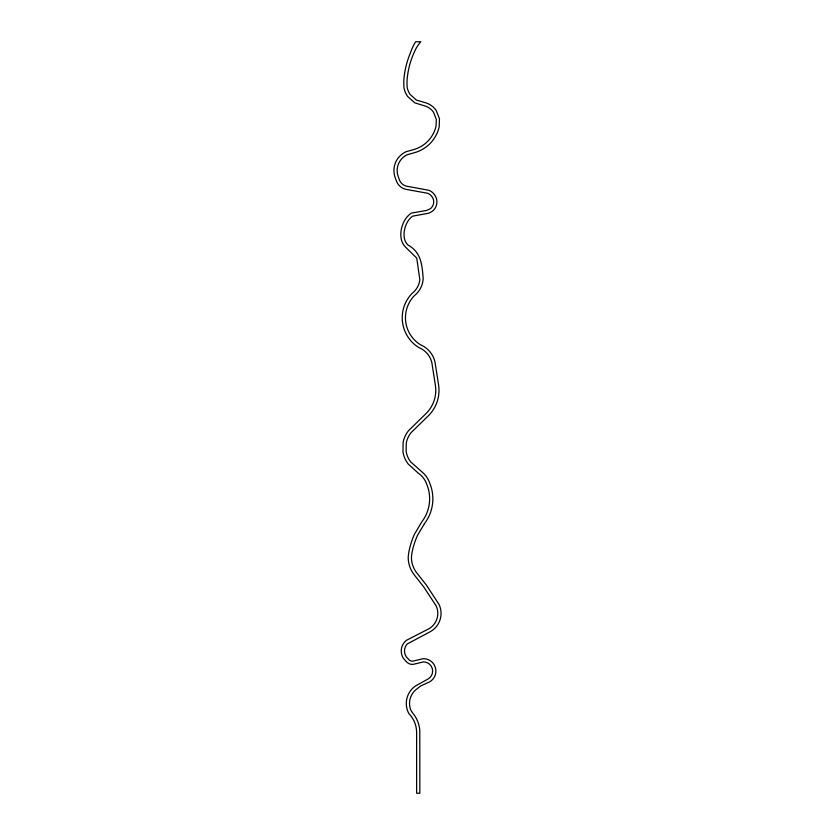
<?xml version="1.0" encoding="UTF-8"?>
<svg xmlns="http://www.w3.org/2000/svg" width="835" height="835" viewBox="0 0 835 835"><rect width="100%" height="100%" fill="white"/><g stroke="black" fill="none" stroke-linecap="round" stroke-linejoin="round"><path stroke-width="1.25" d="M424.399 523.764L417.406 535.527A83.072 83.072 0 0 0 412.02 552.478L411.436 556.955A25.05 25.05 0 0 0 416.54 572.57L426.361 585.043L439.053 604.467A20.938 20.938 0 0 1 429.305 632.21L407.188 643.983A10.323 10.323 0 0 0 406.238 656.759L409.202 659.963A4.697 4.697 0 0 0 412.981 661.111L423.366 658.638L426.393 659.003A12.421 12.421 0 0 1 429.628 681.861L420.809 685.89L415.673 689.919A17.973 17.973 0 0 0 410.799 710.094L412.532 712.84A30.227 30.227 0 0 1 419.786 730.594L419.848 793.25L416.623 793.25L416.623 732.545A27.012 27.012 0 0 0 408.91 713.654A21.199 21.199 0 0 1 415.611 685.89L428.011 679.043A9.175 9.175 0 0 0 425.62 662.155L423.554 661.904L413.429 664.305A7.932 7.932 0 0 1 406.509 661.831L403.566 658.575A13.548 13.548 0 0 1 404.818 641.791L406.353 640.351L427.885 629.308A17.712 17.712 0 0 0 436.131 605.845L423.742 586.932L413.983 574.511A28.275 28.275 0 0 1 408.221 556.903L408.858 551.841A86.287 86.287 0 0 1 414.452 534.223L421.821 521.812A37.878 37.878 0 0 0 428 487.765L426.309 483.089A21.867 21.867 0 0 0 418.366 473.247L408.075 463.874L406.238 461.087A26.991 26.991 0 0 1 402.961 451.975L403.117 442.279A26.991 26.991 0 0 1 408.565 430.62L426.372 413.241A32.638 32.638 0 0 0 435.494 386.01L431.831 362.547A21.553 21.553 0 0 0 420.746 348.445L418.857 347.579A35.06 35.06 0 0 1 412.187 293.273L413.44 292.229A19.831 19.831 0 0 0 419.848 279.788L416.738 258.078L405.758 247.358A15.928 15.928 0 0 1 401.468 240.042L401.113 238.382A26.042 26.042 0 0 1 402.24 225.868L403.232 223.195A23.213 23.213 0 0 1 409.515 214.491L411.196 213.144L426.393 210.483L430.296 208.771A8.747 8.747 0 0 0 432.906 205.483L433.386 204.157A8.747 8.747 0 0 0 433.062 198.615L431.945 196.601A9.978 9.978 0 0 0 427.75 193.292L405.413 189.232A13.433 13.433 0 0 1 400.727 186.873L399.725 186.017A13.433 13.433 0 0 1 396.228 180.496L394.976 177.051A20.698 20.698 0 0 1 395.101 163.681L396.166 161.176A20.698 20.698 0 0 1 405.768 151.845L413.158 149.705A31.594 31.594 0 0 0 436.058 126.054L436.298 119.311L433.532 112.266A16.272 16.272 0 0 0 424.003 105.669L414.786 102.862L407.616 96.422A21.804 21.804 0 0 1 403.921 87.518L403.775 81.162A84.815 84.815 0 0 1 410.183 53.523A56.102 56.102 0 0 1 415.611 41.75L420.809 41.75A35.644 35.644 0 0 0 414.546 51.624A81.632 81.632 0 0 0 406.989 81.371L407.104 86.965A18.579 18.579 0 0 0 410.246 94.553L416.362 100.043L424.775 102.538A19.497 19.497 0 0 1 436.194 110.45L439.471 118.727L439.2 126.763A34.819 34.819 0 0 1 413.972 152.826L407.125 154.778A17.472 17.472 0 0 0 399.046 162.648L398.149 164.745A17.472 17.472 0 0 0 398.034 176.039L399.287 179.483A10.208 10.208 0 0 0 401.948 183.679L402.71 184.337A10.208 10.208 0 0 0 406.269 186.121L429.002 190.317A13.203 13.203 0 0 1 434.544 194.691L436.068 197.415A11.972 11.972 0 0 1 436.496 205.003L435.839 206.829A11.972 11.972 0 0 1 432.269 211.328L428.887 213.165L412.563 216.171L411.624 216.923A19.988 19.988 0 0 0 406.217 224.427L405.288 226.922A22.754 22.754 0 0 0 404.297 237.839L404.578 239.207A12.734 12.734 0 0 0 408.012 245.062C421.153 252.18 422.051 264.664 423.188 278.368L423.053 280.163A23.056 23.056 0 0 1 415.6 294.619L414.484 295.559A31.803 31.803 0 0 0 420.496 344.782L422.218 345.575A24.779 24.779 0 0 1 434.962 361.785L438.688 385.613A35.832 35.832 0 0 1 428.679 415.486L411.081 432.645A23.766 23.766 0 0 0 406.28 442.905L406.144 451.443A23.766 23.766 0 0 0 409.025 459.469L410.559 461.786L422.51 472.38A25.081 25.081 0 0 1 429.294 481.878L431.079 486.826A41.103 41.103 0 0 1 424.378 523.775"/></g></svg>
